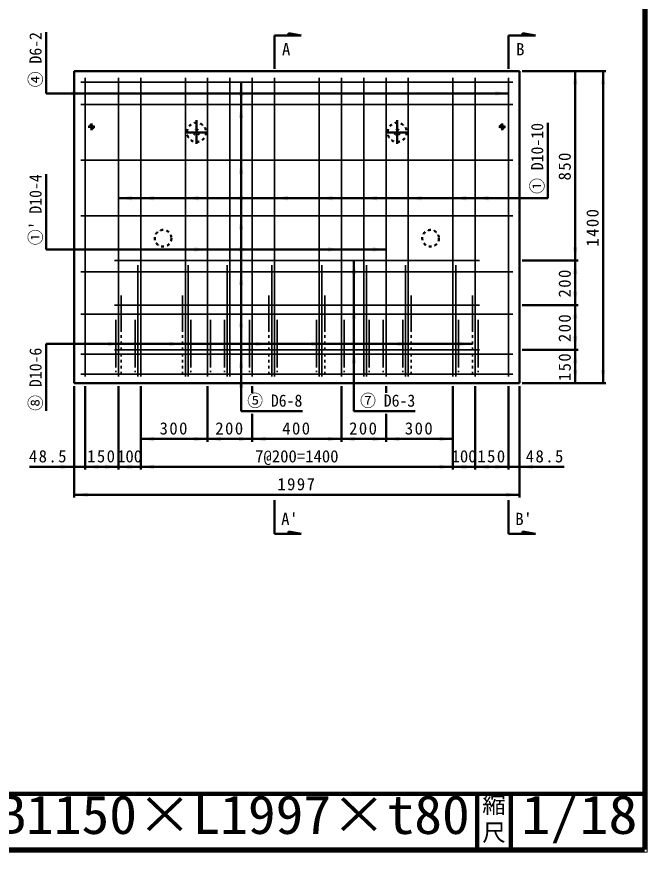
# Model space of a CAD drawing. Units: millimetres, scale not verified, with parts at other scales. Extents: x 100 to 4105, y 100 to 2870.
# Drawn here: x 2974 to 4105, y 100 to 1599 of the extents above; entities that cross this region are included whole.
import ezdxf
from ezdxf.enums import TextEntityAlignment as Align

# ---------------------------------------------------------------- set-up
doc = ezdxf.new("R2010")
doc.units = ezdxf.units.MM
doc.header["$LTSCALE"] = 5
doc.linetypes.add('USER2', pattern=[13.4, 10, -1.2, 1, -1.2])
doc.linetypes.add('USER3', pattern=[2.2, 1, -1.2])
doc.layers.add('V-nasSTD', color=7, linetype='Continuous', lineweight=50)
doc.styles.add('ＭＳ ゴシック', font='')
doc.styles.get('ＭＳ ゴシック').set_extended_font_data('MS Gothic')

msp = doc.modelspace()

# ---------------------------------------------------------------- hatches: boundary and pattern name
at = {"layer": 'V-nasSTD'}
for points in [[(3975.695, 1477.397), (3979.695, 1477.397), (3975.695, 1501.397), (3971.695, 1477.397)], [(4025.695, 1477.397), (4029.695, 1477.397), (4025.695, 1501.397), (4021.695, 1477.397)], [(3376.295, 1457.397), (3380.295, 1457.397), (3376.295, 1481.397), (3372.295, 1457.397)], [(3072.295, 1461.397), (3072.295, 1457.397), (3096.295, 1461.397), (3072.295, 1465.397)], [(3832.295, 1461.397), (3832.295, 1457.397), (3856.295, 1461.397), (3832.295, 1465.397)], [(3376.295, 1417.397), (3380.295, 1417.397), (3376.295, 1441.397), (3372.295, 1417.397)], [(3376.295, 1317.397), (3380.295, 1317.397), (3376.295, 1341.397), (3372.295, 1317.397)], [(3180.295, 1273.397), (3180.295, 1269.397), (3156.295, 1273.397), (3180.295, 1277.397)], [(3220.295, 1273.397), (3220.295, 1269.397), (3196.295, 1273.397), (3220.295, 1277.397)], [(3300.295, 1273.397), (3300.295, 1269.397), (3276.295, 1273.397), (3300.295, 1277.397)], [(3380.295, 1273.397), (3380.295, 1269.397), (3356.295, 1273.397), (3380.295, 1277.397)], [(3460.295, 1273.397), (3460.295, 1269.397), (3436.295, 1273.397), (3460.295, 1277.397)], [(3540.295, 1273.397), (3540.295, 1269.397), (3516.295, 1273.397), (3540.295, 1277.397)], [(3620.295, 1273.397), (3620.295, 1269.397), (3596.295, 1273.397), (3620.295, 1277.397)], [(3700.295, 1273.397), (3700.295, 1269.397), (3676.295, 1273.397), (3700.295, 1277.397)], [(3780.295, 1273.397), (3780.295, 1269.397), (3756.295, 1273.397), (3780.295, 1277.397)], [(3820.295, 1273.397), (3820.295, 1269.397), (3796.295, 1273.397), (3820.295, 1277.397)], [(3376.295, 1217.397), (3380.295, 1217.397), (3376.295, 1241.397), (3372.295, 1217.397)], [(3292.295, 1181.397), (3292.295, 1177.397), (3316.295, 1181.397), (3292.295, 1185.397)], [(3372.295, 1181.397), (3372.295, 1177.397), (3396.295, 1181.397), (3372.295, 1185.397)], [(3532.295, 1181.397), (3532.295, 1177.397), (3556.295, 1181.397), (3532.295, 1185.397)], [(3612.295, 1181.397), (3612.295, 1177.397), (3636.295, 1181.397), (3612.295, 1185.397)], [(3975.695, 1185.397), (3979.695, 1185.397), (3975.695, 1161.397), (3971.695, 1185.397)], [(3578.795, 1137.397), (3582.795, 1137.397), (3578.795, 1161.397), (3574.795, 1137.397)], [(3975.695, 1137.397), (3979.695, 1137.397), (3975.695, 1161.397), (3971.695, 1137.397)], [(3376.295, 1117.397), (3380.295, 1117.397), (3376.295, 1141.397), (3372.295, 1117.397)], [(3975.695, 1105.397), (3979.695, 1105.397), (3975.695, 1081.397), (3971.695, 1105.397)], [(3578.795, 1057.397), (3582.795, 1057.397), (3578.795, 1081.397), (3574.795, 1057.397)], [(3975.695, 1057.397), (3979.695, 1057.397), (3975.695, 1081.397), (3971.695, 1057.397)], [(3376.295, 1041.397), (3380.295, 1041.397), (3376.295, 1065.397), (3372.295, 1041.397)], [(3975.695, 1025.397), (3979.695, 1025.397), (3975.695, 1001.397), (3971.695, 1025.397)], [(3137.295, 1011.912), (3137.295, 1007.912), (3161.295, 1011.912), (3137.295, 1015.912)], [(3247.295, 1011.912), (3247.295, 1007.912), (3271.295, 1011.912), (3247.295, 1015.912)], [(3402.295, 1011.912), (3402.295, 1007.912), (3426.295, 1011.912), (3402.295, 1015.912)], [(3502.295, 1011.912), (3502.295, 1007.912), (3526.295, 1011.912), (3502.295, 1015.912)], [(3657.295, 1011.912), (3657.295, 1007.912), (3681.295, 1011.912), (3657.295, 1015.912)], [(3767.295, 1011.912), (3767.295, 1007.912), (3791.295, 1011.912), (3767.295, 1015.912)], [(3376.295, 969.397), (3380.295, 969.397), (3376.295, 993.397), (3372.295, 969.397)], [(3578.795, 977.397), (3582.795, 977.397), (3578.795, 1001.397), (3574.795, 977.397)], [(3975.695, 977.397), (3979.695, 977.397), (3975.695, 1001.397), (3971.695, 977.397)], [(3975.695, 965.397), (3979.695, 965.397), (3975.695, 941.397), (3971.695, 965.397)], [(4025.695, 965.397), (4029.695, 965.397), (4025.695, 941.397), (4021.695, 965.397)], [(3376.295, 933.397), (3380.295, 933.397), (3376.295, 957.397), (3372.295, 933.397)], [(3220.295, 841.397), (3220.295, 837.397), (3196.295, 841.397), (3220.295, 845.397)], [(3292.295, 841.397), (3292.295, 837.397), (3316.295, 841.397), (3292.295, 845.397)], [(3340.295, 841.397), (3340.295, 837.397), (3316.295, 841.397), (3340.295, 845.397)], [(3372.295, 841.397), (3372.295, 837.397), (3396.295, 841.397), (3372.295, 845.397)], [(3420.295, 841.397), (3420.295, 837.397), (3396.295, 841.397), (3420.295, 845.397)], [(3532.295, 841.397), (3532.295, 837.397), (3556.295, 841.397), (3532.295, 845.397)], [(3580.295, 841.397), (3580.295, 837.397), (3556.295, 841.397), (3580.295, 845.397)], [(3612.295, 841.397), (3612.295, 837.397), (3636.295, 841.397), (3612.295, 845.397)], [(3660.295, 841.397), (3660.295, 837.397), (3636.295, 841.397), (3660.295, 845.397)], [(3732.295, 841.397), (3732.295, 837.397), (3756.295, 841.397), (3732.295, 845.397)], [(3052.895, 791.397), (3052.895, 787.397), (3076.895, 791.397), (3052.895, 795.397)], [(3120.295, 791.397), (3120.295, 787.397), (3096.295, 791.397), (3120.295, 795.397)], [(3132.295, 791.397), (3132.295, 787.397), (3156.295, 791.397), (3132.295, 795.397)], [(3180.295, 791.397), (3180.295, 787.397), (3156.295, 791.397), (3180.295, 795.397)], [(3172.295, 791.397), (3172.295, 787.397), (3196.295, 791.397), (3172.295, 795.397)], [(3220.295, 791.397), (3220.295, 787.397), (3196.295, 791.397), (3220.295, 795.397)], [(3732.295, 791.397), (3732.295, 787.397), (3756.295, 791.397), (3732.295, 795.397)], [(3780.295, 791.397), (3780.295, 787.397), (3756.295, 791.397), (3780.295, 795.397)], [(3772.295, 791.397), (3772.295, 787.397), (3796.295, 791.397), (3772.295, 795.397)], [(3820.295, 791.397), (3820.295, 787.397), (3796.295, 791.397), (3820.295, 795.397)], [(3832.295, 791.397), (3832.295, 787.397), (3856.295, 791.397), (3832.295, 795.397)], [(3899.695, 791.397), (3899.695, 787.397), (3875.695, 791.397), (3899.695, 795.397)], [(3100.895, 741.397), (3100.895, 737.397), (3076.895, 741.397), (3100.895, 745.397)], [(3851.695, 741.397), (3851.695, 737.397), (3875.695, 741.397), (3851.695, 745.397)]]:
    msp.add_hatch(color=256, dxfattribs=at).paths.add_polyline_path(points)

# ---------------------------------------------------------------- linework, layer by layer
at = {"layer": 'V-nasSTD', "lineweight": 100}
for p, q in [((4100, 105), (4100, 2865)), ((105, 205), (4100, 205)), ((3800, 205), (3800, 105)), ((3860, 205), (3860, 105)), ((105, 105), (4100, 105))]:
    msp.add_line(p, q, dxfattribs=at)
at = {"layer": 'V-nasSTD'}
for p, q in [((3026.295, 1461.397), (3026.295, 1571.397)), ((3436.295, 1505.397), (3436.295, 1565.397)), ((3461.295, 1565.397), (3436.295, 1565.397)), ((3461.295, 1565.397), (3461.295, 1569.237)), ((3461.295, 1569.237), (3484.335, 1565.397)), ((3461.295, 1565.397), (3484.335, 1565.397)), ((3856.295, 1505.397), (3856.295, 1565.397)), ((3881.295, 1565.397), (3856.295, 1565.397)), ((3881.295, 1565.397), (3881.295, 1569.237)), ((3881.295, 1569.237), (3904.335, 1565.397)), ((3881.295, 1565.397), (3904.335, 1565.397)), ((3076.895, 1501.397), (3076.895, 941.397)), ((3875.695, 1501.397), (3076.895, 1501.397)), ((3875.695, 941.397), (3875.695, 1501.397)), ((3880.695, 1501.397), (4030.695, 1501.397)), ((3975.695, 1501.397), (3975.695, 1161.397)), ((4025.695, 1501.397), (4025.695, 941.397)), ((3376.295, 891.397), (3376.295, 1481.397)), ((3856.295, 1461.397), (3026.295, 1461.397)), ((3926.295, 1273.397), (3926.295, 1408.397)), ((3026.295, 1181.397), (3026.295, 1316.397)), ((3926.295, 1273.397), (3156.295, 1273.397)), ((3636.295, 1181.397), (3026.295, 1181.397)), ((3578.795, 891.397), (3578.795, 1161.397)), ((3880.695, 1161.397), (3980.695, 1161.397)), ((3975.695, 1161.397), (3975.695, 1081.397)), ((3880.695, 1081.397), (3980.695, 1081.397)), ((3975.695, 1081.397), (3975.695, 1001.397)), ((3791.295, 1011.912), (3026.295, 1011.912)), ((3026.295, 891.912), (3026.295, 1011.912)), ((3880.695, 1001.397), (3980.695, 1001.397)), ((3975.695, 941.397), (3975.695, 1001.397)), ((3076.895, 941.397), (3875.695, 941.397)), ((3076.895, 936.397), (3076.895, 736.397)), ((3096.295, 936.397), (3096.295, 786.397)), ((3156.295, 936.397), (3156.295, 786.397)), ((3196.295, 936.397), (3196.295, 786.397)), ((3316.295, 936.397), (3316.295, 836.397)), ((3396.295, 936.397), (3396.295, 924.397)), ((3556.295, 936.397), (3556.295, 836.397)), ((3636.295, 936.397), (3636.295, 924.397)), ((3756.295, 936.397), (3756.295, 786.397)), ((3796.295, 936.397), (3796.295, 786.397)), ((3856.295, 936.397), (3856.295, 786.397)), ((3875.695, 936.397), (3875.695, 736.397)), ((3880.695, 941.397), (4030.695, 941.397)), ((3376.295, 891.397), (3486.295, 891.397)), ((3396.295, 886.397), (3396.295, 836.397)), ((3578.795, 891.397), (3688.795, 891.397)), ((3636.295, 886.397), (3636.295, 836.397)), ((3316.295, 841.397), (3196.295, 841.397)), ((3396.295, 841.397), (3316.295, 841.397)), ((3556.295, 841.397), (3396.295, 841.397)), ((3636.295, 841.397), (3556.295, 841.397)), ((3756.295, 841.397), (3636.295, 841.397)), ((2996.895, 791.397), (3076.895, 791.397)), ((3076.895, 791.397), (3096.295, 791.397)), ((3096.295, 791.397), (3156.295, 791.397)), ((3156.295, 791.397), (3196.295, 791.397)), ((3196.295, 791.397), (3756.295, 791.397)), ((3796.295, 791.397), (3756.295, 791.397)), ((3856.295, 791.397), (3796.295, 791.397)), ((3875.695, 791.397), (3856.295, 791.397)), ((3955.695, 791.397), (3875.695, 791.397)), ((3076.895, 741.397), (3875.695, 741.397)), ((3436.295, 731.397), (3436.295, 671.397)), ((3856.295, 731.397), (3856.295, 671.397)), ((3461.295, 671.397), (3461.295, 675.237)), ((3461.295, 675.237), (3484.335, 671.397)), ((3881.295, 671.397), (3881.295, 675.237)), ((3881.295, 675.237), (3904.335, 671.397)), ((3461.295, 671.397), (3436.295, 671.397)), ((3461.295, 671.397), (3484.335, 671.397)), ((3881.295, 671.397), (3856.295, 671.397)), ((3904.335, 671.397), (3881.295, 671.397))]:
    msp.add_line(p, q, dxfattribs=at)
at = {"layer": 'V-nasSTD', "lineweight": 35}
for p, q in [((3096.295, 1489.397), (3096.295, 953.397)), ((3156.295, 1489.397), (3156.295, 953.397)), ((3196.295, 1489.397), (3196.295, 953.397)), ((3276.295, 1489.397), (3276.295, 953.397)), ((3316.295, 1489.397), (3316.295, 953.397)), ((3356.295, 1489.397), (3356.295, 953.397)), ((3396.295, 1489.397), (3396.295, 953.397)), ((3436.295, 1489.397), (3436.295, 953.397)), ((3516.295, 1489.397), (3516.295, 953.397)), ((3556.295, 1489.397), (3556.295, 953.397)), ((3596.295, 1489.397), (3596.295, 953.397)), ((3636.295, 1489.397), (3636.295, 953.397)), ((3676.295, 1489.397), (3676.295, 953.397)), ((3756.295, 1489.397), (3756.295, 953.397)), ((3796.295, 1489.397), (3796.295, 953.397)), ((3856.295, 1489.397), (3856.295, 953.397)), ((3088.895, 1481.397), (3863.695, 1481.397)), ((3088.895, 1441.397), (3863.695, 1441.397)), ((3088.895, 1341.397), (3863.695, 1341.397)), ((3088.895, 1241.397), (3863.695, 1241.397)), ((3148.895, 1161.397), (3803.695, 1161.397)), ((3088.895, 1141.397), (3863.695, 1141.397)), ((3191.295, 1153.397), (3191.295, 953.397)), ((3281.295, 1153.397), (3281.295, 953.397)), ((3351.295, 1153.397), (3351.295, 953.397)), ((3431.295, 1153.397), (3431.295, 953.397)), ((3521.295, 1153.397), (3521.295, 953.397)), ((3601.295, 1153.397), (3601.295, 953.397)), ((3671.295, 1153.397), (3671.295, 953.397)), ((3761.295, 1153.397), (3761.295, 953.397)), ((3161.295, 1098.556), (3161.295, 1038.556)), ((3271.295, 1098.556), (3271.295, 1038.556)), ((3426.295, 1098.556), (3426.295, 1038.556)), ((3526.295, 1098.556), (3526.295, 1038.556)), ((3681.295, 1098.556), (3681.295, 1038.556)), ((3791.295, 1098.556), (3791.295, 1038.556)), ((3148.895, 1081.397), (3803.695, 1081.397)), ((3088.895, 1065.397), (3863.695, 1065.397)), ((3151.295, 1054.923), (3151.295, 974.923)), ((3186.295, 1054.923), (3186.295, 974.923)), ((3286.295, 1054.923), (3286.295, 974.923)), ((3321.295, 1054.923), (3321.295, 974.923)), ((3346.295, 1054.923), (3346.295, 974.923)), ((3391.295, 1054.923), (3391.295, 974.923)), ((3441.295, 1054.923), (3441.295, 974.923)), ((3511.295, 1054.923), (3511.295, 974.923)), ((3561.295, 1054.923), (3561.295, 974.923)), ((3606.295, 1054.923), (3606.295, 974.923)), ((3631.295, 1054.923), (3631.295, 974.923)), ((3666.295, 1054.923), (3666.295, 974.923)), ((3766.295, 1054.923), (3766.295, 974.923)), ((3801.295, 1054.923), (3801.295, 974.923)), ((3088.895, 993.397), (3863.695, 993.397)), ((3148.895, 1001.397), (3803.695, 1001.397)), ((3088.895, 957.397), (3863.695, 957.397))]:
    msp.add_line(p, q, dxfattribs=at)
at = {"layer": 'V-nasSTD', "linetype": 'USER2'}
for p, q in [((3296.295, 1413.197), (3296.295, 1370.797)), ((3656.295, 1413.197), (3656.295, 1370.797)), ((3102.095, 1401.397), (3114.095, 1401.397)), ((3108.095, 1395.397), (3108.095, 1407.397)), ((3838.495, 1401.397), (3850.495, 1401.397)), ((3844.495, 1395.397), (3844.495, 1407.397)), ((3275.095, 1391.397), (3317.495, 1391.397)), ((3635.095, 1391.397), (3677.495, 1391.397))]:
    msp.add_line(p, q, dxfattribs=at)
at = {"layer": 'V-nasSTD', "linetype": 'USER3', "lineweight": 35}
for p, q in [((3161.295, 1038.556), (3161.295, 951.397)), ((3271.295, 1038.556), (3271.295, 951.397)), ((3426.295, 1038.556), (3426.295, 951.397)), ((3526.295, 1038.556), (3526.295, 951.397)), ((3681.295, 1038.556), (3681.295, 951.397)), ((3791.295, 1038.556), (3791.295, 951.397)), ((3151.295, 974.923), (3151.295, 961.397)), ((3186.295, 974.923), (3186.295, 961.397)), ((3286.295, 974.923), (3286.295, 961.397)), ((3321.295, 974.923), (3321.295, 961.397)), ((3346.295, 974.923), (3346.295, 961.397)), ((3391.295, 974.923), (3391.295, 961.397)), ((3441.295, 974.923), (3441.295, 961.397)), ((3511.295, 974.923), (3511.295, 961.397)), ((3561.295, 974.923), (3561.295, 961.397)), ((3606.295, 974.923), (3606.295, 961.397)), ((3631.295, 974.923), (3631.295, 961.397)), ((3666.295, 974.923), (3666.295, 961.397)), ((3766.295, 974.923), (3766.295, 961.397)), ((3801.295, 974.923), (3801.295, 961.397))]:
    msp.add_line(p, q, dxfattribs=at)
at = {"layer": 'V-nasSTD', "lineweight": 13}
msp.add_lwpolyline([(100, 100), (100, 2870), (4105, 2870), (4105, 100)], close=True, dxfattribs=at)
at = {"layer": 'V-nasSTD', "linetype": 'USER3'}
for centre, radius in [((3108.095, 1401.397), 3.8), ((3108.095, 1401.397), 2.4), ((3108.095, 1401.397), 2), ((3296.295, 1391.397), 17.2), ((3296.295, 1391.397), 5), ((3656.295, 1391.397), 17.2), ((3656.295, 1391.397), 5), ((3844.495, 1401.397), 3.8), ((3844.495, 1401.397), 2.4), ((3844.495, 1401.397), 2), ((3236.295, 1201.397), 15), ((3716.295, 1201.397), 15)]:
    msp.add_circle(centre, radius, dxfattribs=at)

# ---------------------------------------------------------------- texts
at = {"layer": 'V-nasSTD', "style": 'ＭＳ ゴシック', "width": 0.95}
for s, p in [('④ D6-2', (2996.487, 1521.842)), ('① D10-10', (3896.487, 1344.683)), ("①' D10-4", (2996.487, 1252.683)), ('⑧ D10-6', (2996.487, 948.547))]:
    msp.add_text(s, height=21.85, rotation=90, dxfattribs=at).set_placement(p, align=Align.TOP_CENTER)
at = {"layer": 'V-nasSTD', "style": 'ＭＳ ゴシック'}
for s, p in [('A', (3457.16, 1551.573)), ('B', (3877.16, 1551.573)), ('100', (3176.295, 821.397)), ('7@200=1400', (3476.295, 821.397)), ('100', (3776.295, 821.397)), ("A'", (3463.184, 708.954)), ("B'", (3883.184, 708.954))]:
    msp.add_text(s, height=21.99, dxfattribs=at).set_placement(p, align=Align.TOP_CENTER)
at = {"layer": 'V-nasSTD', "style": 'ＭＳ ゴシック', "width": 0.95}
for s, p in [('⑤ D6-8', (3436.739, 921.205)), ('⑦ D6-3', (3639.239, 921.205))]:
    msp.add_text(s, height=21.85, dxfattribs=at).set_placement(p, align=Align.TOP_CENTER)
at = {"layer": 'V-nasSTD', "style": 'ＭＳ ゴシック'}
for s, width, p in [('H1400×B1150×L1997×t80', 1.05, (2592.5, 202.508)), ('1/18', 1.1, (3879, 202.582))]:
    msp.add_text(s, height=69.65, dxfattribs=dict(at, width=width)).set_placement(p, align=Align.TOP_LEFT)
for s, p in [('縮', (3808.982, 200.999)), ('尺', (3808.976, 151.01))]:
    msp.add_text(s, height=30.79, dxfattribs=at).set_placement(p, align=Align.TOP_LEFT)
at = {"layer": 'V-nasSTD', "char_height": 21.99, "attachment_point": 2, "rotation": 90, "style": 'ＭＳ ゴシック'}
for s, insert in [('\\T1.17;850', (3945.695, 1331.397)), ('\\T1.17;1400', (3995.695, 1221.397)), ('\\T1.17;200', (3945.695, 1121.397)), ('\\T1.17;200', (3945.695, 1041.397)), ('\\T1.17;150', (3945.695, 971.397))]:
    msp.add_mtext(s, dxfattribs=dict(at, insert=insert))
at = {"layer": 'V-nasSTD', "char_height": 21.99, "attachment_point": 2, "style": 'ＭＳ ゴシック'}
for s, insert in [('\\T1.17;300', (3256.295, 871.397)), ('\\T1.17;200', (3356.295, 871.397)), ('\\T1.17;400', (3476.295, 871.397)), ('\\T1.17;200', (3596.295, 871.397)), ('\\T1.17;300', (3696.295, 871.397)), ('\\T1.17;48.5', (3030.645, 821.397)), ('\\T1.17;150', (3126.295, 821.397)), ('\\T1.17;150', (3826.295, 821.397)), ('\\T1.17;48.5', (3921.945, 821.397)), ('\\T1.17;1997', (3476.295, 771.397))]:
    msp.add_mtext(s, dxfattribs=dict(at, insert=insert))

doc.saveas('drawing.dxf')
